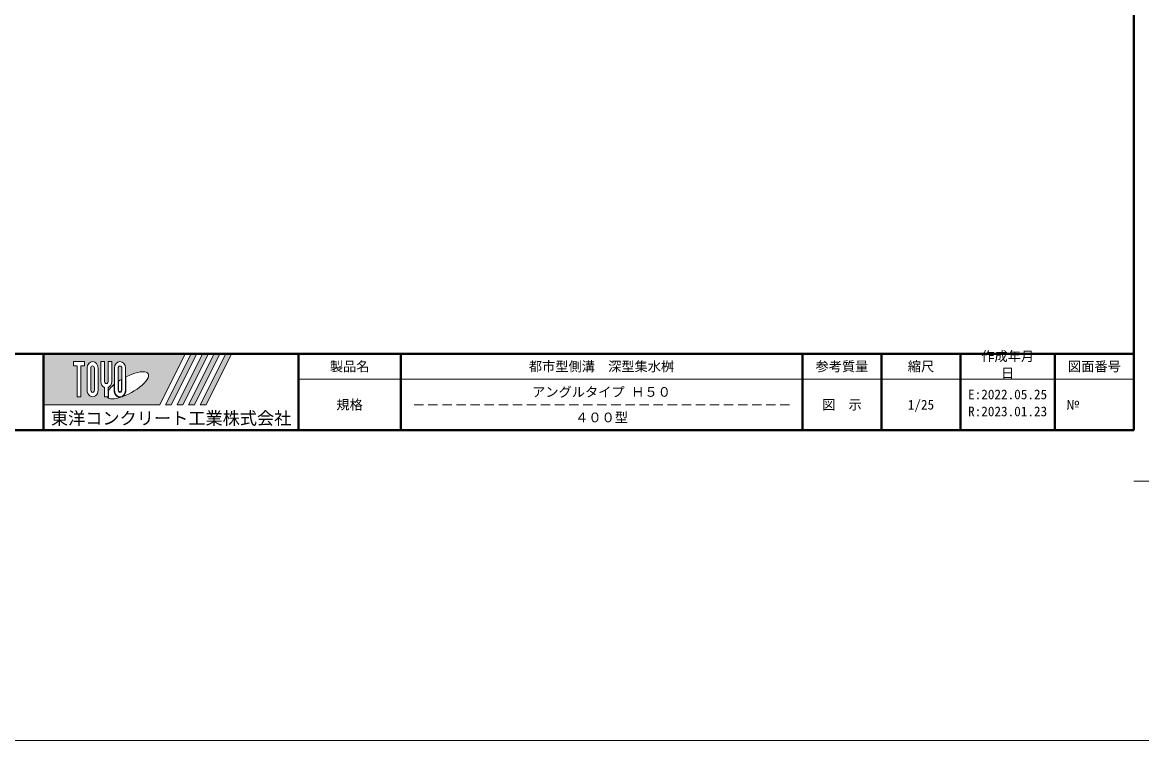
# Model space of a CAD drawing. Units: millimetres, scale not verified. Extents: x 42559 to 133118, y -58351 to -47326.
# Drawn here: x 92428 to 97914, y -58351 to -54831 of the extents above; entities that cross this region are included whole.
import ezdxf
from ezdxf.enums import TextEntityAlignment as Align

# ---------------------------------------------------------------- set-up
doc = ezdxf.new("R2010")
doc.units = ezdxf.units.MM
doc.header["$LTSCALE"] = 23
doc.linetypes.add('USER2', pattern=[3, 2, -1])
for name, color, linetype, lineweight in [('0_2', 1, 'Continuous', 13), ('Defpoints_3', 8, 'Continuous', 0), ('図枠', 7, 'Continuous', 5)]:
    doc.layers.add(name, color=color, linetype=linetype, lineweight=lineweight)
doc.styles.add('ＭＳ ゴシック', font='')
doc.styles.get('ＭＳ ゴシック').set_extended_font_data('MS Gothic')

msp = doc.modelspace()

# ---------------------------------------------------------------- hatches: boundary and pattern name
at = {"layer": '図枠'}
h = msp.add_hatch(color=256, dxfattribs=at)
h.paths.add_polyline_path([(92532.45, -56455.02), (92532.45, -56705.02), (93101.59, -56705.02), (93226.59, -56455.02)])
edge = h.paths.add_edge_path(flags=16)
edge.add_ellipse((92944.26, -56609.81), major_axis=(101.01, 56.54), ratio=0.3471473, start_angle=-144.31122, end_angle=72.1899, ccw=False)
edge.add_ellipse((92906.86, -56634.22), major_axis=(0, 34.38), ratio=0.8463542, start_angle=-160.70346, end_angle=-90)
edge.add_line((92935.95, -56634.22), (92935.95, -56568.7))
edge = h.paths.add_edge_path(flags=16)
edge.add_ellipse((92906.86, -56525.81), major_axis=(0, 31.73), ratio=0.8463542, start_angle=-90, end_angle=90, ccw=False)
edge.add_line((92933.71, -56525.81), (92933.71, -56634.22))
edge.add_ellipse((92906.86, -56634.22), major_axis=(0, 31.73), ratio=0.8463542, start_angle=90, end_angle=-90, ccw=False)
edge.add_line((92880, -56634.22), (92880, -56525.81))
edge = h.paths.add_edge_path(flags=16)
edge.add_line((92915.81, -56525.81), (92915.81, -56634.22))
edge.add_ellipse((92906.86, -56634.22), major_axis=(0, 10.58), ratio=0.8463542, start_angle=90, end_angle=-90, ccw=False)
edge.add_line((92897.9, -56634.22), (92897.9, -56525.81))
edge.add_ellipse((92906.86, -56525.81), major_axis=(0, 10.58), ratio=0.8463542, start_angle=-90, end_angle=90, ccw=False)
edge = h.paths.add_edge_path(flags=16)
edge.add_line((92913.57, -56581.22), (92913.57, -56634.22))
edge.add_ellipse((92906.86, -56634.22), major_axis=(0, 7.93), ratio=0.8463542, start_angle=90, end_angle=-90, ccw=False)
edge.add_line((92900.14, -56634.22), (92900.14, -56589.9))
edge.add_ellipse((92944.26, -56609.81), major_axis=(101.01, 56.54), ratio=0.3471473, start_angle=107.79174, end_angle=126.47132, ccw=False)
edge = h.paths.add_edge_path(flags=16)
edge.add_ellipse((92839.72, -56591.25), major_axis=(0, 31.73), ratio=0.8463542, start_angle=-163.34117, end_angle=-90, ccw=False)
edge.add_line((92848.67, -56621.17), (92848.67, -56665.95))
edge.add_line((92848.67, -56665.95), (92830.77, -56665.95))
edge.add_line((92830.77, -56665.95), (92830.77, -56621.17))
edge.add_ellipse((92839.72, -56591.25), major_axis=(0, 31.73), ratio=0.8463542, start_angle=90, end_angle=163.34117, ccw=False)
edge.add_line((92812.86, -56591.25), (92812.86, -56494.08))
edge.add_line((92812.86, -56494.08), (92830.77, -56494.08))
edge.add_line((92830.77, -56494.08), (92830.77, -56591.25))
edge.add_ellipse((92839.72, -56591.25), major_axis=(0, 10.58), ratio=0.8463542, start_angle=90, end_angle=-90)
edge.add_line((92848.67, -56591.25), (92848.67, -56494.08))
edge.add_line((92848.67, -56494.08), (92866.57, -56494.08))
edge.add_line((92866.57, -56494.08), (92866.57, -56591.25))
edge = h.paths.add_edge_path(flags=16)
edge.add_line((92877.76, -56606.86), (92877.76, -56634.22))
edge.add_ellipse((92906.86, -56634.22), major_axis=(0, 34.38), ratio=0.8463542, start_angle=90, end_angle=-171.54427)
edge.add_ellipse((92944.26, -56609.81), major_axis=(101.01, 56.54), ratio=0.3471473, start_angle=-178.64954, end_angle=-148.29244, ccw=False)
edge.add_line((92844.81, -56668.6), (92850.91, -56668.6))
edge.add_line((92850.91, -56668.6), (92850.91, -56635.08))
edge.add_ellipse((92944.26, -56609.81), major_axis=(101.01, 56.54), ratio=0.3471473, start_angle=148.21912, end_angle=165.90812, ccw=False)
edge = h.paths.add_edge_path(flags=16)
edge.add_ellipse((92772.58, -56525.81), major_axis=(0, 31.73), ratio=0.8463542, start_angle=-90, end_angle=90, ccw=False)
edge.add_line((92799.43, -56525.81), (92799.43, -56634.22))
edge.add_ellipse((92772.58, -56634.22), major_axis=(0, 31.73), ratio=0.8463542, start_angle=90, end_angle=-90, ccw=False)
edge.add_line((92745.72, -56634.22), (92745.72, -56525.81))
edge = h.paths.add_edge_path(flags=16)
edge.add_line((92781.53, -56525.81), (92781.53, -56634.22))
edge.add_ellipse((92772.58, -56634.22), major_axis=(0, 10.58), ratio=0.8463542, start_angle=90, end_angle=-90, ccw=False)
edge.add_line((92763.63, -56634.22), (92763.63, -56525.81))
edge.add_ellipse((92772.58, -56525.81), major_axis=(0, 10.58), ratio=0.8463542, start_angle=-90, end_angle=90, ccw=False)
h.paths.add_polyline_path([(92732.3, -56494.08), (92732.3, -56515.23), (92714.39, -56515.23), (92714.39, -56665.95), (92696.49, -56665.95), (92696.49, -56515.23), (92678.58, -56515.23), (92678.58, -56494.08)], flags=16)
for points in [[(93129.95, -56705.02), (93158.31, -56705.02), (93283.31, -56455.02), (93254.95, -56455.02)], [(93340.03, -56455.02), (93311.67, -56455.02), (93186.67, -56705.02), (93215.03, -56705.02)], [(93396.75, -56455.02), (93368.39, -56455.02), (93243.39, -56705.02), (93271.75, -56705.02)], [(93453.47, -56455.02), (93425.11, -56455.02), (93300.11, -56705.02), (93328.47, -56705.02)]]:
    msp.add_hatch(color=256, dxfattribs=at).paths.add_polyline_path(points)

# ---------------------------------------------------------------- linework, layer by layer
at = {"layer": '0_2'}
msp.add_line((69117.6, -58351.45), (133117.6, -58351.45), dxfattribs=at)
at = {"layer": 'Defpoints_3', "color": 1, "lineweight": 13}
msp.add_line((97876.2, -57080.02), (98126.2, -57080.02), dxfattribs=at)
at = {"layer": '図枠', "lineweight": 40}
for p, q in [((97876.2, -56830.02), (97876.2, -49905.02)), ((88126.2, -56455.02), (97876.2, -56455.02)), ((92532.45, -56830.02), (92532.45, -56455.02)), ((93782.45, -56830.02), (93782.45, -56455.02)), ((94282.45, -56830.02), (94282.45, -56455.02)), ((96251.2, -56830.02), (96251.2, -56455.02)), ((96638.7, -56830.02), (96638.7, -56455.02)), ((97026.2, -56830.02), (97026.2, -56455.02)), ((97488.7, -56830.02), (97488.7, -56455.02)), ((88126.2, -56830.02), (97876.2, -56830.02))]:
    msp.add_line(p, q, dxfattribs=at)
at = {"layer": '図枠'}
for p, q in [((92678.58, -56494.08), (92678.58, -56515.23)), ((92678.58, -56494.08), (92732.3, -56494.08)), ((92732.3, -56494.08), (92732.3, -56515.23)), ((92812.86, -56494.08), (92830.77, -56494.08)), ((92812.86, -56591.25), (92812.86, -56494.08)), ((92830.77, -56494.08), (92830.77, -56591.25)), ((92848.67, -56494.08), (92866.57, -56494.08)), ((92848.67, -56591.25), (92848.67, -56494.08)), ((92866.57, -56494.08), (92866.57, -56591.25)), ((93226.59, -56455.02), (93101.59, -56705.02)), ((93254.95, -56455.02), (93129.95, -56705.02)), ((93283.31, -56455.02), (93158.31, -56705.02)), ((93311.67, -56455.02), (93186.67, -56705.02)), ((93340.03, -56455.02), (93215.03, -56705.02)), ((93368.39, -56455.02), (93243.39, -56705.02)), ((93396.75, -56455.02), (93271.75, -56705.02)), ((93425.11, -56455.02), (93300.11, -56705.02)), ((93453.47, -56455.02), (93328.47, -56705.02)), ((92696.49, -56515.23), (92678.58, -56515.23)), ((92696.49, -56515.23), (92696.49, -56665.95)), ((92714.39, -56515.23), (92714.39, -56665.95)), ((92732.3, -56515.23), (92714.39, -56515.23)), ((92745.72, -56525.81), (92745.72, -56634.22)), ((92763.63, -56634.22), (92763.63, -56525.81)), ((92781.53, -56525.81), (92781.53, -56634.22)), ((92799.43, -56634.22), (92799.43, -56525.81)), ((92880, -56525.81), (92880, -56634.22)), ((92897.9, -56634.22), (92897.9, -56525.81)), ((92915.81, -56525.81), (92915.81, -56634.22)), ((92933.71, -56634.22), (92933.71, -56525.81)), ((92877.76, -56606.86), (92877.76, -56634.22)), ((92900.14, -56634.22), (92900.14, -56589.9)), ((92913.57, -56581.22), (92913.57, -56634.22)), ((92935.95, -56634.22), (92935.95, -56568.7)), ((92830.77, -56621.17), (92830.77, -56665.95)), ((92848.67, -56621.17), (92848.67, -56665.95)), ((92850.91, -56635.08), (92850.91, -56668.6)), ((92532.45, -56705.02), (93101.59, -56705.02)), ((92714.39, -56665.95), (92696.49, -56665.95)), ((92848.67, -56665.95), (92830.77, -56665.95)), ((92844.81, -56668.6), (92850.91, -56668.6)), ((93129.95, -56705.02), (93158.31, -56705.02)), ((93186.67, -56705.02), (93215.03, -56705.02)), ((93243.39, -56705.02), (93271.75, -56705.02)), ((93300.11, -56705.02), (93328.47, -56705.02))]:
    msp.add_line(p, q, dxfattribs=at)
at = {"layer": '図枠', "lineweight": 13}
msp.add_line((97876.2, -56580.02), (93782.45, -56580.02), dxfattribs=at)
at = {"layer": '図枠', "linetype": 'USER2', "lineweight": 9}
msp.add_line((96188.7, -56705.02), (94344.95, -56705.02), dxfattribs=at)
at = {"layer": '図枠'}
for centre, major_axis, ratio, start_param, end_param in [((92772.58, -56525.81), (0, 31.73), 0.846354, 4.712389, 7.8539816), ((92906.86, -56525.81), (0, 31.73), 0.846354, 4.712389, 7.8539816), ((92772.58, -56525.81), (0, 10.58), 0.846354, 4.712389, 7.8539816), ((92906.86, -56525.81), (0, 10.58), 0.846354, 4.712389, 7.8539816), ((92944.26, -56609.81), (101.01, 56.54), 0.347147, 4.2621853, 7.7429163), ((92839.72, -56591.25), (0, 31.73), 0.846354, 1.5707963, 2.8017557), ((92839.72, -56591.25), (0, 10.58), 0.846354, 1.5707963, 4.712389), ((92839.72, -56591.25), (0, 31.73), 0.846354, 3.4814296, 4.712389), ((92944.26, -56609.81), (101.01, 56.54), 0.347147, 2.0815197, 2.5155126), ((92944.26, -56609.81), (101.01, 56.54), 0.347147, 1.6817405, 1.8219833), ((92772.58, -56634.22), (0, 31.73), 0.846354, 1.5707963, 4.712389), ((92772.58, -56634.22), (0, 10.58), 0.846354, 1.5707963, 4.712389), ((92906.86, -56634.22), (0, 34.38), 0.846354, 1.5707963, 3.3154679), ((92906.86, -56634.22), (0, 31.73), 0.846354, 1.5707963, 4.712389), ((92906.86, -56634.22), (0, 10.58), 0.846354, 1.5707963, 4.712389), ((92906.86, -56634.22), (0, 7.93), 0.846354, 1.5707963, 4.712389), ((92906.86, -56634.22), (0, 34.38), 0.846354, 3.5338438, 4.712389), ((92944.26, -56609.81), (101.01, 56.54), 0.347147, 3.2093975, 4.2004451)]:
    msp.add_ellipse(centre, major_axis=major_axis, ratio=ratio, start_param=start_param, end_param=end_param, dxfattribs=at)

# ---------------------------------------------------------------- texts
at = {"layer": '図枠', "style": 'ＭＳ ゴシック'}
for s, p in [('作成年月', (97127.95, -56443.48)), ('日', (97225.08, -56526.81)), ('E:2022.05.25', (97063.2, -56630.98)), ('R:2023.01.23', (97063.2, -56714.31))]:
    msp.add_text(s, height=47.47, dxfattribs=at).set_placement(p, align=Align.TOP_LEFT)
for s, height, p in [('製品名', 47.47, (94032.45, -56517.52)), ('都市型側溝\u3000深型集水桝', 47.47, (95266.83, -56517.52)), ('参考質量', 47.47, (96444.95, -56517.52)), ('縮尺', 47.47, (96832.45, -56517.52)), ('図面番号', 47.47, (97682.45, -56517.52)), ('アングルタイプ Ｈ５０', 47.47, (95266.83, -56642.52)), ('規格', 47.47, (94032.45, -56705.02)), ('図\u3000示', 47.47, (96444.95, -56705.02)), ('1/25', 47.47, (96832.45, -56705.02)), ('東洋コンクリート工業株式会社', 61.71, (93157.45, -56771.42)), ('４００型', 47.47, (95266.83, -56767.52))]:
    msp.add_text(s, height=height, dxfattribs=at).set_placement(p, align=Align.MIDDLE_CENTER)
msp.add_text('№', height=47.47, dxfattribs=at).set_placement((97544.14, -56705.02), align=Align.MIDDLE_LEFT)

doc.saveas('drawing.dxf')
